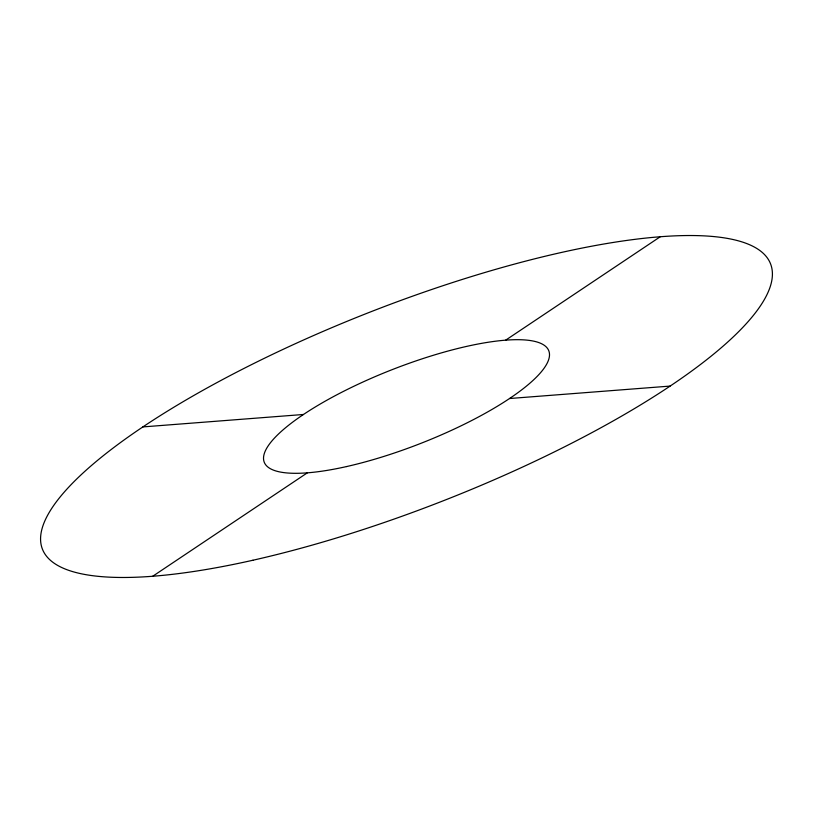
<?xml version="1.0" encoding="UTF-8"?>
<svg xmlns="http://www.w3.org/2000/svg" width="813" height="813" viewBox="0 0 813 813"><rect width="100%" height="100%" fill="white"/><g stroke="black" fill="none" stroke-linecap="round" stroke-linejoin="round"><path stroke-width="1.22" d="M152.732 576.254L307.324 472.841M505.676 340.159L660.268 236.746M142.875 426.916L303.473 414.478M509.527 398.522L670.125 386.084M346.48 466.581A152.803 39.552 -21.4 0 0 548.917 351.135A152.803 39.552 -21.4 0 0 324.102 401.785A152.803 39.552 -21.4 0 0 346.48 466.581M252.914 560.238A391.002 101.198 -21.4 0 0 770.917 264.845A391.002 101.198 -21.4 0 0 195.669 394.417A391.002 101.198 -21.4 0 0 252.914 560.238"/></g></svg>
